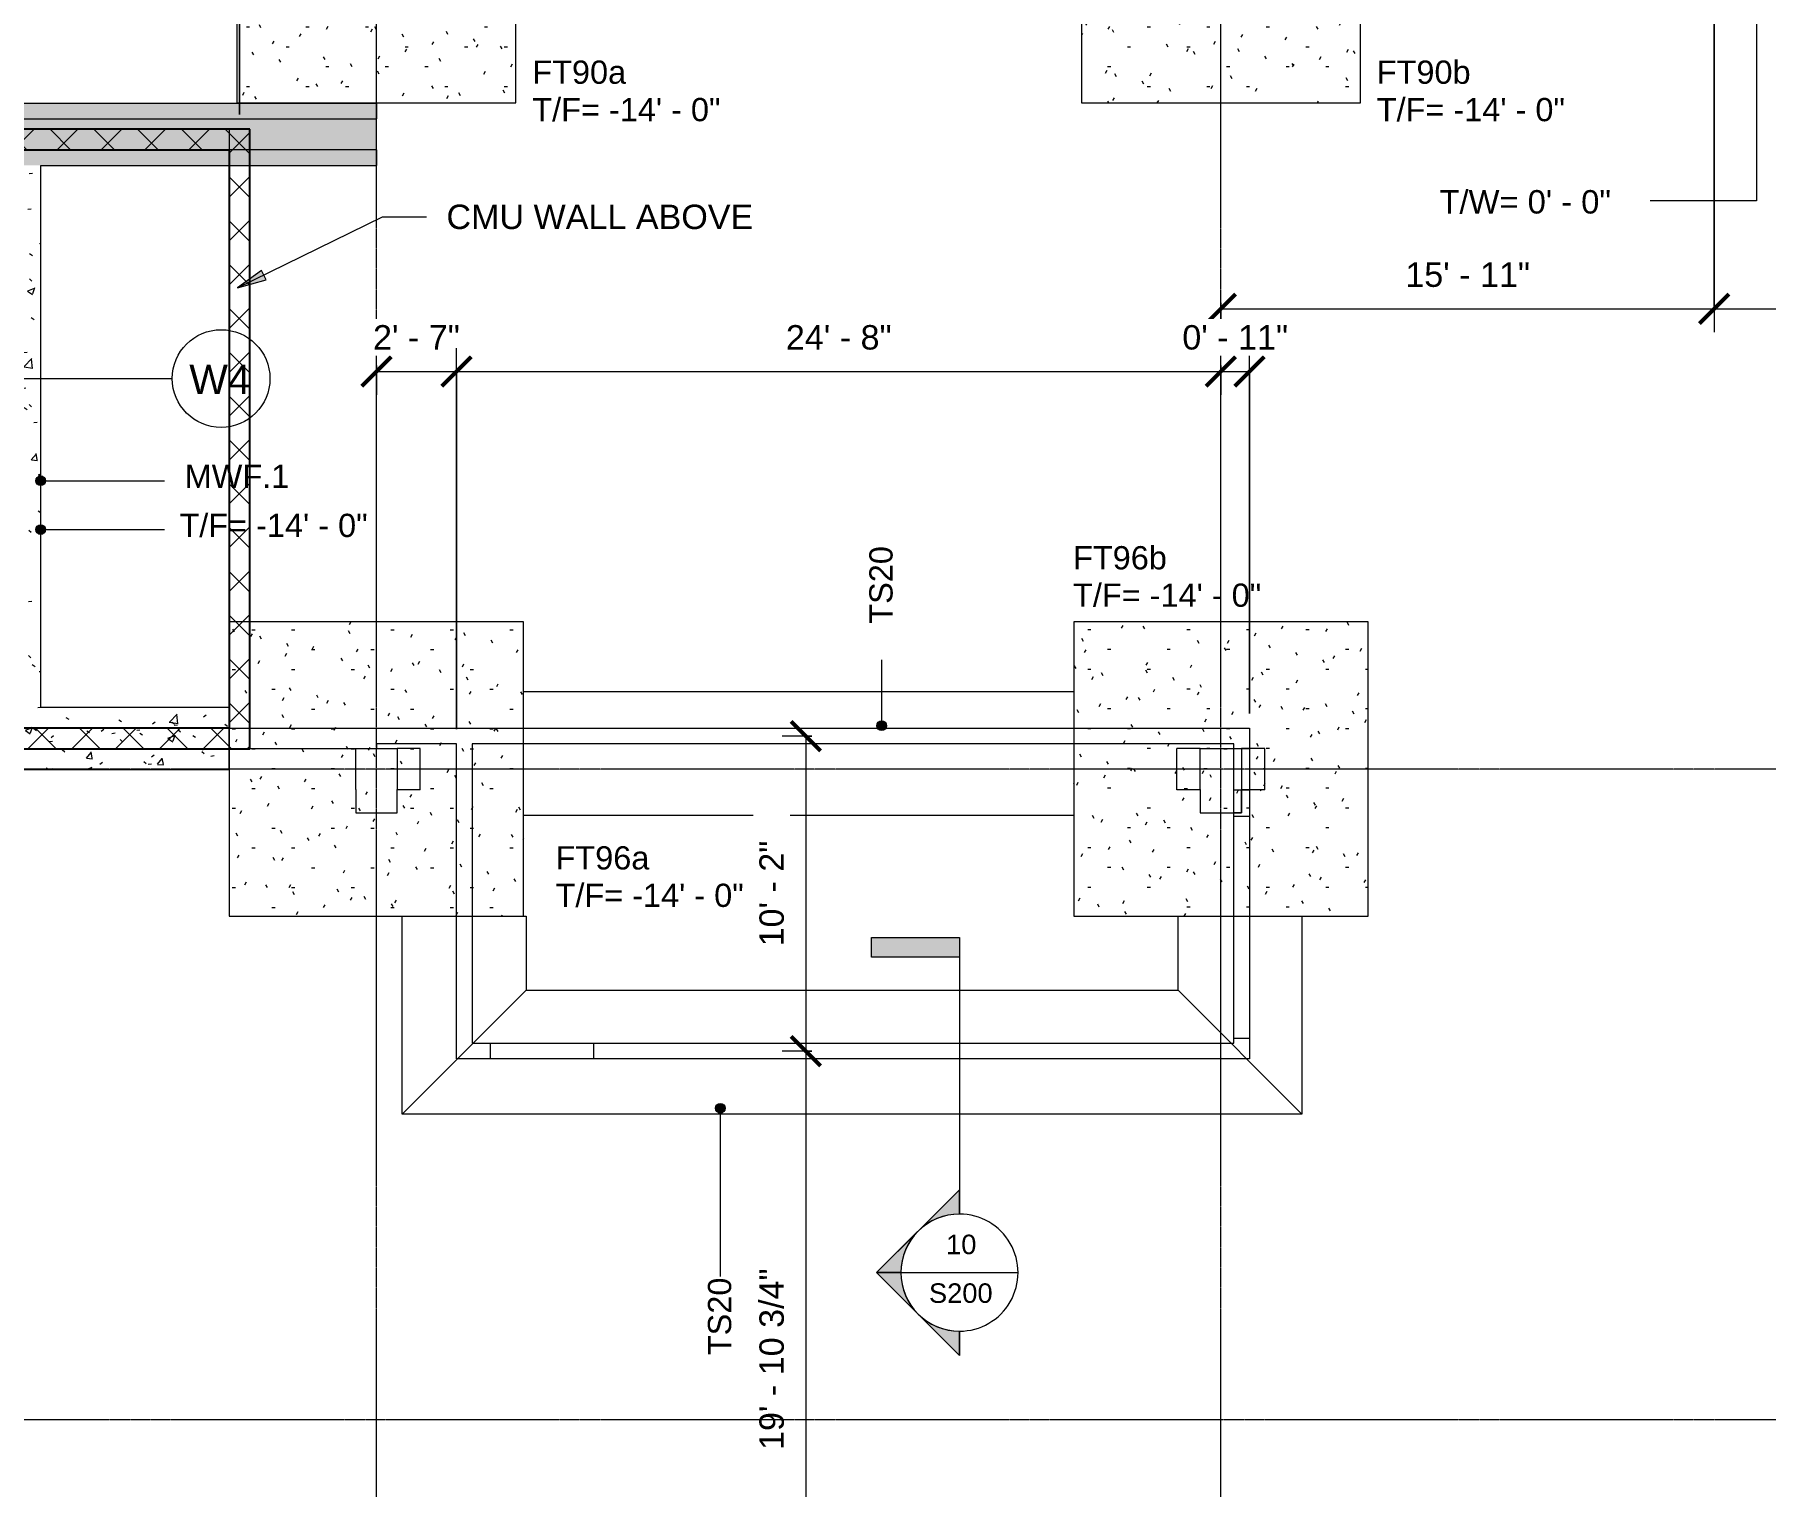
# Model space of a CAD drawing. Header units: inches. Extents: x -4143 to -1685, y 9660 to 12417.
# Drawn here: x -3287 to -2616, y 11257 to 11820 of the extents above; entities that cross this region are included whole.
import ezdxf

# ---------------------------------------------------------------- set-up
doc = ezdxf.new("R2010")
doc.units = ezdxf.units.IN
doc.header["$MEASUREMENT"] = 0
doc.linetypes.add('Línea de rejilla', pattern=[0.875, 0.5, -0.125, 0.125, -0.125])
doc.linetypes.add('Trazo', pattern=[0.25, 0.125, -0.125])
for name, color, linetype, lineweight in [('A-ANNO-DIMS', 211, 'Continuous', 9), ('A-ANNO-DIMS-96', 211, 'Continuous', 9), ('A-WALL', 113, 'Continuous', 9), ('A-WALL-HDLN', 110, 'Trazo', 18), ('A-WALL-IDEN', 211, 'Continuous', 9), ('A-WALL-PATT', 111, 'Continuous', 25), ('G-ANNO-DIMS', 111, 'Continuous', 9), ('G-ANNO-SYMB', 111, 'Continuous', 9), ('G-ANNO-TEXT', 231, 'Continuous', 9), ('S-BEAM', 12, 'Continuous', 9), ('S-BEAM-IDEN', 2, 'Continuous', 9), ('S-COLS', 52, 'Continuous', 9), ('S-FNDN', 32, 'Continuous', 9), ('S-FNDN-HDLN', 4, 'Trazo', 9), ('S-FNDN-IDEN', 2, 'Continuous', 9), ('S-GRID', 1, 'Continuous', 9)]:
    doc.layers.add(name, color=color, linetype=linetype, lineweight=lineweight)
doc.styles.add('Arial', font='arial.ttf', dxfattribs={"height": 9.448819})
doc.styles.add('Arial_2', font='arial.ttf', dxfattribs={"height": 9})
doc.styles.add('Arial_3', font='arial.ttf', dxfattribs={"height": 9.070866})
doc.styles.add('Arial_4', font='arial.ttf', dxfattribs={"height": 11.338583})
doc.styles.add('Arial_5', font='arial.ttf', dxfattribs={"height": 7.559055})
doc.dimstyles.new('Diagonal_-_Arial_2_5_mm', dxfattribs={"dimscale": 12, "dimtxt": 9.640246, "dimasz": 0.944882, "dimexe": 0.755906, "dimexo": 0.472441, "dimgap": 0.472441, "dimtad": 1, "dimdec": 4, "dimrnd": 0.0625, "dimzin": 1, "dimdsep": 46, "dimlunit": 4, "dimtxsty": 'Arial', "dimblk1": 'OBLIQUE', "dimblk2": 'OBLIQUE', "dimsah": 1, "dimcen": 0.09, "dimazin": 0, "dimtfac": 1, "dimtdec": 4, "dimtix": 1, "dimtmove": 0, "dimatfit": 3, "dimfxl": 1, "dimtvp": 1, "dimtfill": 1, "dimfrac": 2, "dimtolj": 1, "dimtzin": 0, "dimarcsym": 2})
doc.dimstyles.new('Diagonal_-_Arial_2_5_rounding', dxfattribs={"dimscale": 12, "dimtxt": 9.640246, "dimasz": 0.944882, "dimexe": 0.755906, "dimexo": 0.472441, "dimgap": 0.472441, "dimtad": 1, "dimrnd": 0.25, "dimzin": 1, "dimdsep": 46, "dimlunit": 4, "dimtxsty": 'Arial', "dimblk1": 'OBLIQUE', "dimblk2": 'OBLIQUE', "dimsah": 1, "dimcen": 0.09, "dimazin": 0, "dimtfac": 1, "dimtdec": 4, "dimtix": 1, "dimtmove": 0, "dimatfit": 3, "dimfxl": 1, "dimtvp": 1, "dimtfill": 1, "dimfrac": 2, "dimtolj": 1, "dimtzin": 0, "dimarcsym": 2})
pattern_1 = [(0, (0, 0), (30.72, 7.68), [1.267, -21.773, 1.267, -21.773, -122.88]), (0, (0, 0), (30.72, 7.68), [-46.08, 1.267, -44.813, 1.267, -21.773, -53.76]), (0, (0, 0), (30.72, 7.68), [-115.2, 1.267, -14.093, 1.267, -37.133]), (120, (11.52, 3.84), (-22.011075, 22.7643004), [1.267, -21.773, 1.267, -21.773, -122.88]), (120, (11.52, 3.84), (-22.011075, 22.7643004), [-46.08, 1.267, -44.813, 1.267, -21.773, -53.76]), (120, (11.52, 3.84), (-22.011075, 22.7643004), [-115.2, 1.267, -14.093, 1.267, -37.133]), (240, (15.36, 19.2), (-8.708925, -30.4443004), [1.267, -21.773, 1.267, -21.773, -122.88]), (240, (15.36, 19.2), (-8.708925, -30.4443004), [-46.08, 1.267, -44.813, 1.267, -21.773, -53.76]), (240, (15.36, 19.2), (-8.708925, -30.4443004), [-115.2, 1.267, -14.093, 1.267, -37.133])]
pattern_2 = [(45, (0, 0), (-8.485281, 8.485281), []), (135, (0, 0), (-8.485281, -8.485281), [])]
pattern_3 = [(50, (0, 0), (27.5427, -2.40992), [2.88, -31.68]), (355, (0, 0), (-5.327844, 28.884266), [2.304, -25.344]), (100.451, (2.295, -0.2), (22.215316, 26.47393), [2.448, -26.924]), (46.184, (0, 7.68), (40.981875, -6.35642), [4.32, -47.52]), (96.636, (3.415, 7.15), (35.89075, 37.40619), [3.671, -40.386]), (351.184, (0, 7.68), (35.89097, 37.40622), [3.456, -38.016]), (21, (3.84, 5.76), (22.921036, -15.46073), [2.88, -31.68]), (326, (3.84, 5.76), (9.34353, 27.84574), [2.304, -25.344]), (71.451, (5.75, 4.472), (32.26477, 12.38442), [2.448, -26.924]), (37.5, (0, 0), (0.466855, 12.782707), [1.267, -23.77, 1.267, -24.461, -25.44]), (37.5, (0, 0), (0.466855, 12.782707), [-50.765, 1.267, -24.173]), (7.5, (0, 0), (10.10159, 15.14509), [1.267, -13.402, 1.267, -23.194, -9.696]), (7.5, (0, 0), (10.10159, 15.14509), [-39.13, 1.267, -8.429]), (327.5, (-8.563, 0), (20.499161, -0.86578), [1.267, -8.333, 1.267, -28.685, -39.744]), (327.5, (-8.563, 0), (20.499161, -0.86578), [-39.552, 1.267, -38.477]), (317.5, (-12.403, 0), (22.39478, 3.844288), [1.267, -11.213, 1.267, -18.624, -28.224]), (317.5, (-12.403, 0), (22.39478, 3.844288), [-32.371, 1.267, -26.957])]

# ---------------------------------------------------------------- blocks, each defined once
blk = doc.blocks.new('Thickened Slab - TS-587011-FOUNDATION PLAN 01')
at = {"layer": 'S-BEAM', "color": 253}
for p, q in [((-123.5, -24), (-123.5, 24)), ((-123.5, 24), (89.5, 24)), ((89.5, 24), (89.5, -24)), ((89.5, -24), (-123.5, -24))]:
    blk.add_line(p, q, dxfattribs=at)
blk = doc.blocks.new('Zapata-Rectangular - 9_0x9_0x1_8-154492-FOUNDATION PLAN 01')
at = {"layer": 'S-FNDN-HDLN', "linetype": 'Continuous'}
h = blk.add_hatch(dxfattribs=at)
h.set_pattern_fill('FP_1', color=256, style=0, pattern_type=2)
h.set_pattern_definition([(0, (3154.324, -11847.189), (30.72, 7.68), [1.267, -21.773, 1.267, -21.773, -122.88]), (0, (3154.324, -11847.189), (30.72, 7.68), [-46.08, 1.267, -44.813, 1.267, -21.773, -53.76]), (0, (3154.324, -11847.189), (30.72, 7.68), [-115.2, 1.267, -14.093, 1.267, -37.133]), (120, (3165.844, -11843.349), (-22.011075, 22.7643004), [1.267, -21.773, 1.267, -21.773, -122.88]), (120, (3165.844, -11843.349), (-22.011075, 22.7643004), [-46.08, 1.267, -44.813, 1.267, -21.773, -53.76]), (120, (3165.844, -11843.349), (-22.011075, 22.7643004), [-115.2, 1.267, -14.093, 1.267, -37.133]), (240, (3169.684, -11827.989), (-8.708925, -30.4443004), [1.267, -21.773, 1.267, -21.773, -122.88]), (240, (3169.684, -11827.989), (-8.708925, -30.4443004), [-46.08, 1.267, -44.813, 1.267, -21.773, -53.76]), (240, (3169.684, -11827.989), (-8.708925, -30.4443004), [-115.2, 1.267, -14.093, 1.267, -37.133])])
h.paths.add_polyline_path([(8, -54), (54, -54), (54, 54), (-54, 54), (-54, -54), (-8, -54)], flags=0)
h.paths.add_polyline_path([(8, -8), (-8, -8), (-8, 8), (8, 8)], flags=0)
at = {"layer": 'S-FNDN', "color": 253}
for p, q in [((54, 54), (-54, 54)), ((-54, 54), (-54, -54)), ((54, -54), (54, 54)), ((-54, -54), (54, -54))]:
    blk.add_line(p, q, dxfattribs=at)
blk = doc.blocks.new('Zapata-Rectangular - 9_0x9_0x1_8-V3-FOUNDATION PLAN 01')
at = {"layer": 'S-FNDN-HDLN', "linetype": 'Continuous'}
h = blk.add_hatch(dxfattribs=at)
h.set_pattern_fill('FP_2', color=256, style=0, pattern_type=2)
h.set_pattern_definition([(0, (2827.324, -11847.189), (30.72, 7.68), [1.267, -21.773, 1.267, -21.773, -122.88]), (0, (2827.324, -11847.189), (30.72, 7.68), [-46.08, 1.267, -44.813, 1.267, -21.773, -53.76]), (0, (2827.324, -11847.189), (30.72, 7.68), [-115.2, 1.267, -14.093, 1.267, -37.133]), (120, (2838.844, -11843.349), (-22.011075, 22.7643004), [1.267, -21.773, 1.267, -21.773, -122.88]), (120, (2838.844, -11843.349), (-22.011075, 22.7643004), [-46.08, 1.267, -44.813, 1.267, -21.773, -53.76]), (120, (2838.844, -11843.349), (-22.011075, 22.7643004), [-115.2, 1.267, -14.093, 1.267, -37.133]), (240, (2842.684, -11827.989), (-8.708925, -30.4443004), [1.267, -21.773, 1.267, -21.773, -122.88]), (240, (2842.684, -11827.989), (-8.708925, -30.4443004), [-46.08, 1.267, -44.813, 1.267, -21.773, -53.76]), (240, (2842.684, -11827.989), (-8.708925, -30.4443004), [-115.2, 1.267, -14.093, 1.267, -37.133])])
h.paths.add_polyline_path([(-8, -54), (54, -54), (54, 54), (-54, 54), (-54, -54), (-44.12, -54)], flags=0)
h.paths.add_polyline_path([(8, -8), (-8, -8), (-8, 8), (8, 8)], flags=0)
at = {"layer": 'S-FNDN', "color": 253}
for p, q in [((54, 54), (-54, 54)), ((-54, 54), (-54, -54)), ((54, -54), (54, 54)), ((-54, -54), (54, -54))]:
    blk.add_line(p, q, dxfattribs=at)
blk = doc.blocks.new('Zapata-Rectangular - 9_6x9_6x1_8-V6-FOUNDATION PLAN 01')
at = {"layer": 'S-FNDN-HDLN', "linetype": 'Continuous'}
h = blk.add_hatch(dxfattribs=at)
h.set_pattern_fill('FP_12', color=256, style=0, pattern_type=2)
h.set_pattern_definition([(0, (2827.324, -11535.189), (30.72, 7.68), [1.267, -21.773, 1.267, -21.773, -122.88]), (0, (2827.324, -11535.189), (30.72, 7.68), [-46.08, 1.267, -44.813, 1.267, -21.773, -53.76]), (0, (2827.324, -11535.189), (30.72, 7.68), [-115.2, 1.267, -14.093, 1.267, -37.133]), (120, (2838.844, -11531.349), (-22.011075, 22.7643004), [1.267, -21.773, 1.267, -21.773, -122.88]), (120, (2838.844, -11531.349), (-22.011075, 22.7643004), [-46.08, 1.267, -44.813, 1.267, -21.773, -53.76]), (120, (2838.844, -11531.349), (-22.011075, 22.7643004), [-115.2, 1.267, -14.093, 1.267, -37.133]), (240, (2842.684, -11515.989), (-8.708925, -30.4443004), [1.267, -21.773, 1.267, -21.773, -122.88]), (240, (2842.684, -11515.989), (-8.708925, -30.4443004), [-46.08, 1.267, -44.813, 1.267, -21.773, -53.76]), (240, (2842.684, -11515.989), (-8.708925, -30.4443004), [-115.2, 1.267, -14.093, 1.267, -37.133])])
h.paths.add_polyline_path([(-57, -57), (57, -57), (57, 57), (-57, 57), (-57, -17.92)], flags=0)
h.paths.add_polyline_path([(5.06, -17), (-8, -17), (-8, -8), (-17, -8), (-17, 8), (17, 8), (17, -8), (8, -8), (8, -17)], flags=0)
at = {"layer": 'S-FNDN', "color": 253}
for p, q in [((57, 57), (-57, 57)), ((-57, 57), (-57, 30.08)), ((57, -57), (57, 57)), ((-57, -17.92), (-57, -57)), ((-57, -57), (-16.61, -57)), ((31.4, -57), (57, -57))]:
    blk.add_line(p, q, dxfattribs=at)
blk = doc.blocks.new('Wall Type - Familia4-287244-FOUNDATION PLAN 01')
at = {"layer": 'A-WALL-IDEN'}
blk.add_circle((0, 0), 0.1969, dxfattribs=at)
blk = doc.blocks.new('DIMBLOCK16-FOUNDATION PLAN 01')
at = {"layer": 'A-ANNO-DIMS-96'}
for p, q in [((-2636.32, 11835.52), (-2636.32, 11704.38)), ((-2636.32, 11713.45), (-2636.32, 11835.52)), ((-2827.32, 11715.8), (-2827.32, 11704.38)), ((-2827.32, 11713.45), (-2827.32, 11715.8)), ((-2827.32, 11713.45), (-2636.32, 11713.45))]:
    blk.add_line(p, q, dxfattribs=at)
at = {"layer": 'A-ANNO-DIMS-96', "lineweight": 50}
for p, q in [((-2827.32, 11713.45), (-2821.65, 11719.12)), ((-2636.32, 11713.45), (-2630.65, 11719.12)), ((-2827.32, 11713.45), (-2832.99, 11707.78)), ((-2636.32, 11713.45), (-2641.99, 11707.78))]:
    blk.add_line(p, q, dxfattribs=at)
at = {"layer": 'A-ANNO-DIMS-96', "color": 0, "insert": (-2755.92, 11731.39), "char_height": 9.449, "width": 57.8415, "attachment_point": 1, "line_spacing_factor": 0.941778, "style": 'Arial', "bg_fill": 3, "box_fill_scale": 1.25, "bg_fill_color": 256, "bg_fill_true_color": 13158600, "bg_fill_transparency": 0}
blk.add_mtext('15\' - 11"', dxfattribs=at)
blk = doc.blocks.new('_Oblique')
at = {"color": 0, "linetype": 'ByBlock', "lineweight": -2}
blk.add_line((-0.5, -0.5), (0.5, 0.5), dxfattribs=at)
blk = doc.blocks.new('DIMBLOCK17-FOUNDATION PLAN 01')
at = {"layer": 'A-ANNO-DIMS-96'}
for p, q in [((-2636.32, 11835.52), (-2636.32, 11704.38)), ((-2636.32, 11713.45), (-2636.32, 11835.52)), ((-2524.32, 11835.52), (-2524.32, 11704.38)), ((-2524.32, 11713.45), (-2524.32, 11835.52)), ((-2636.32, 11713.45), (-2524.32, 11713.45))]:
    blk.add_line(p, q, dxfattribs=at)
at = {"layer": 'A-ANNO-DIMS-96', "lineweight": 50}
for p, q in [((-2636.32, 11713.45), (-2630.65, 11719.12)), ((-2524.32, 11713.45), (-2518.65, 11719.12)), ((-2636.32, 11713.45), (-2641.99, 11707.78)), ((-2524.32, 11713.45), (-2529.99, 11707.78))]:
    blk.add_line(p, q, dxfattribs=at)
at = {"layer": 'A-ANNO-DIMS-96', "color": 0, "insert": (-2597.16, 11731.39), "char_height": 9.449, "width": 40.4, "attachment_point": 1, "line_spacing_factor": 0.941778, "style": 'Arial', "bg_fill": 3, "box_fill_scale": 1.25, "bg_fill_color": 256, "bg_fill_true_color": 13158600, "bg_fill_transparency": 0}
blk.add_mtext('9\' - 4"', dxfattribs=at)
blk = doc.blocks.new('DIMBLOCK34-FOUNDATION PLAN 01')
at = {"layer": 'A-ANNO-DIMS-96'}
for p, q in [((-3123.27, 11550.66), (-3123.27, 11698.25)), ((-3154.32, 11691.53), (-3154.32, 11680.11)), ((-3154.32, 11689.18), (-3154.32, 11691.53)), ((-3154.32, 11689.18), (-3123.27, 11689.18)), ((-3123.27, 11689.18), (-3123.27, 11550.66))]:
    blk.add_line(p, q, dxfattribs=at)
at = {"layer": 'A-ANNO-DIMS-96', "lineweight": 50}
for p, q in [((-3154.32, 11689.18), (-3159.99, 11683.51)), ((-3154.32, 11689.18), (-3148.65, 11694.85)), ((-3123.27, 11689.18), (-3128.94, 11683.51)), ((-3123.27, 11689.18), (-3117.6, 11694.85))]:
    blk.add_line(p, q, dxfattribs=at)
at = {"layer": 'A-ANNO-DIMS-96', "color": 0, "insert": (-3155.63, 11707.12), "char_height": 9.449, "width": 40.4, "attachment_point": 1, "line_spacing_factor": 0.941778, "style": 'Arial', "bg_fill": 3, "box_fill_scale": 1.25, "bg_fill_color": 256, "bg_fill_true_color": 13158600, "bg_fill_transparency": 0}
blk.add_mtext('2\' - 7"', dxfattribs=at)
blk = doc.blocks.new('DIMBLOCK35-FOUNDATION PLAN 01')
at = {"layer": 'A-ANNO-DIMS-96'}
for p, q in [((-3123.27, 11550.66), (-3123.27, 11698.25)), ((-3123.27, 11689.18), (-2827.32, 11689.18)), ((-3123.27, 11689.18), (-3123.27, 11550.66)), ((-2827.32, 11691.53), (-2827.32, 11680.11)), ((-2827.32, 11689.18), (-2827.32, 11691.53))]:
    blk.add_line(p, q, dxfattribs=at)
at = {"layer": 'A-ANNO-DIMS-96', "lineweight": 50}
for p, q in [((-3123.27, 11689.18), (-3128.94, 11683.51)), ((-3123.27, 11689.18), (-3117.6, 11694.85)), ((-2827.32, 11689.18), (-2832.99, 11683.51)), ((-2827.32, 11689.18), (-2821.65, 11694.85))]:
    blk.add_line(p, q, dxfattribs=at)
at = {"layer": 'A-ANNO-DIMS-96', "color": 0, "insert": (-2995.77, 11707.12), "char_height": 9.449, "width": 49.1208, "attachment_point": 1, "line_spacing_factor": 0.941778, "style": 'Arial', "bg_fill": 3, "box_fill_scale": 1.25, "bg_fill_color": 256, "bg_fill_true_color": 13158600, "bg_fill_transparency": 0}
blk.add_mtext('24\' - 8"', dxfattribs=at)
blk = doc.blocks.new('DIMBLOCK36-FOUNDATION PLAN 01')
at = {"layer": 'A-ANNO-DIMS-96'}
for p, q in [((-2816.26, 11556.66), (-2816.26, 11698.25)), ((-2827.32, 11691.53), (-2827.32, 11680.11)), ((-2827.32, 11689.18), (-2827.32, 11691.53)), ((-2827.32, 11689.18), (-2816.26, 11689.18)), ((-2816.26, 11689.18), (-2816.26, 11556.66))]:
    blk.add_line(p, q, dxfattribs=at)
at = {"layer": 'A-ANNO-DIMS-96', "lineweight": 50}
for p, q in [((-2827.32, 11689.18), (-2832.99, 11683.51)), ((-2827.32, 11689.18), (-2821.65, 11694.85)), ((-2816.26, 11689.18), (-2821.93, 11683.51)), ((-2816.26, 11689.18), (-2810.59, 11694.85))]:
    blk.add_line(p, q, dxfattribs=at)
at = {"layer": 'A-ANNO-DIMS-96', "color": 0, "insert": (-2842.26, 11707.12), "char_height": 9.449, "width": 49.1208, "attachment_point": 1, "line_spacing_factor": 0.941778, "style": 'Arial', "bg_fill": 3, "box_fill_scale": 1.25, "bg_fill_color": 256, "bg_fill_true_color": 13158600, "bg_fill_transparency": 0}
blk.add_mtext('0\' - 11"', dxfattribs=at)
blk = doc.blocks.new('Drafting View - Extremo final de sección - Rellenado-14997-FOUNDATION PLAN 01')
at = {"layer": 'G-ANNO-SYMB'}
blk.add_hatch(color=256, dxfattribs=at).paths.add_polyline_path([(0, 0.3543), (0, 0), (-0.0787, 0), (-0.0787, 0.3543)], flags=0)
for p, q in [((0, 0.3543), (-0.0787, 0.3543)), ((-0.0787, 0.3543), (-0.0787, 0)), ((0, 0), (0, 0.3543)), ((-0.0787, 0), (0, 0))]:
    blk.add_line(p, q, dxfattribs=at)
blk = doc.blocks.new('Drafting View - Extremo inicial de sección - Rellenado-1561-FOUNDATION PLAN 01')
at = {"layer": 'G-ANNO-SYMB'}
h = blk.add_hatch(color=256, dxfattribs=at)
edge = h.paths.add_edge_path(flags=0)
edge.add_line((-0.2362, 0.3341), (-0.2362, 0.2362))
edge.add_arc((-0.2362, 0), 0.2362, 90, 135)
edge.add_line((-0.4033, 0.167), (-0.2362, 0.3341))
h = blk.add_hatch(color=256, dxfattribs=at)
edge = h.paths.add_edge_path(flags=0)
edge.add_line((-0.2362, 0.3341), (-0.0692, 0.167))
edge.add_arc((-0.2362, 0), 0.2362, 45, 90)
edge.add_line((-0.2362, 0.2362), (-0.2362, 0.3341))
h = blk.add_hatch(color=256, dxfattribs=at)
edge = h.paths.add_edge_path(flags=0)
edge.add_line((-0.5703, 0), (-0.4033, 0.167))
edge.add_arc((-0.2362, 0), 0.2362, 135, 180)
edge.add_line((-0.4724, 0), (-0.5703, 0))
h = blk.add_hatch(color=256, dxfattribs=at)
edge = h.paths.add_edge_path(flags=0)
edge.add_line((0.0978, 0), (0, 0))
edge.add_arc((-0.2362, 0), 0.2362, 360, 405)
edge.add_line((-0.0692, 0.167), (0.0978, 0))
for p, q in [((-0.2362, 0.3341), (-0.5703, 0)), ((-0.2362, 0.3341), (-0.4033, 0.167)), ((-0.2362, 0.3341), (0.0978, 0)), ((-0.2362, 0.2362), (-0.2362, 0.3341)), ((-0.2362, 0.3341), (-0.2362, 0.2362)), ((-0.0692, 0.167), (-0.2362, 0.3341)), ((-0.4033, 0.167), (-0.5703, 0)), ((0.0978, 0), (-0.0692, 0.167)), ((-0.5703, 0), (-0.4724, 0)), ((0, 0), (0.0978, 0)), ((-0.4724, 0), (-0.5703, 0)), ((0, 0), (0.0978, 0))]:
    blk.add_line(p, q, dxfattribs=at)
for start, end in [(360, 180), (90, 135), (45, 90), (135, 180), (360, 45), (180, 360)]:
    blk.add_arc((-0.2362, 0), 0.2362, start, end, dxfattribs=at)
blk = doc.blocks.new('DIMBLOCK47-FOUNDATION PLAN 01')
at = {"layer": 'A-ANNO-DIMS-96'}
for p, q in [((-3296.32, 11786.66), (-3296.32, 12016.71)), ((-3207.32, 11788.66), (-3207.32, 12016.71)), ((-3296.32, 12007.64), (-3207.32, 12007.64)), ((-3296.32, 12007.64), (-3296.32, 11786.66)), ((-3207.32, 12007.64), (-3207.32, 11788.66))]:
    blk.add_line(p, q, dxfattribs=at)
at = {"layer": 'A-ANNO-DIMS-96', "lineweight": 50}
for p, q in [((-3296.32, 12007.64), (-3290.65, 12013.31)), ((-3207.32, 12007.64), (-3201.65, 12013.31)), ((-3296.32, 12007.64), (-3301.99, 12001.97)), ((-3207.32, 12007.64), (-3212.99, 12001.97))]:
    blk.add_line(p, q, dxfattribs=at)
at = {"layer": 'A-ANNO-DIMS-96', "color": 0, "insert": (-3268.66, 12025.57), "char_height": 9.449, "width": 40.4, "attachment_point": 1, "line_spacing_factor": 0.941778, "style": 'Arial', "bg_fill": 3, "box_fill_scale": 1.25, "bg_fill_color": 256, "bg_fill_true_color": 13158600, "bg_fill_transparency": 0}
blk.add_mtext('7\' - 5"', dxfattribs=at)
blk = doc.blocks.new('DIMBLOCK48-FOUNDATION PLAN 01')
at = {"layer": 'A-ANNO-DIMS-96'}
for p, q in [((-2985.74, 11547.99), (-2997.16, 11547.99)), ((-2988.09, 11547.99), (-2988.09, 11425.99)), ((-2988.09, 11547.99), (-2985.74, 11547.99)), ((-2985.74, 11425.99), (-2997.16, 11425.99)), ((-2988.09, 11425.99), (-2985.74, 11425.99))]:
    blk.add_line(p, q, dxfattribs=at)
at = {"layer": 'A-ANNO-DIMS-96', "lineweight": 50}
for p, q in [((-2988.09, 11547.99), (-2993.75, 11553.66)), ((-2988.09, 11547.99), (-2982.42, 11542.32)), ((-2988.09, 11425.99), (-2993.75, 11431.66)), ((-2988.09, 11425.99), (-2982.42, 11420.32))]:
    blk.add_line(p, q, dxfattribs=at)
at = {"layer": 'A-ANNO-DIMS-96', "color": 0, "insert": (-3006.02, 11466.52), "char_height": 9.449, "width": 49.1208, "attachment_point": 1, "rotation": 90, "line_spacing_factor": 0.941778, "style": 'Arial', "bg_fill": 3, "box_fill_scale": 1.25, "bg_fill_color": 256, "bg_fill_true_color": 13158600, "bg_fill_transparency": 0}
blk.add_mtext('10\' - 2"', dxfattribs=at)
blk = doc.blocks.new('DIMBLOCK49-FOUNDATION PLAN 01')
at = {"layer": 'A-ANNO-DIMS-96', "lineweight": 50}
for p, q in [((-2988.09, 11425.99), (-2993.75, 11431.66)), ((-2988.09, 11425.99), (-2982.42, 11420.32)), ((-2988.09, 11187.19), (-2993.75, 11192.86)), ((-2988.09, 11187.19), (-2982.42, 11181.52))]:
    blk.add_line(p, q, dxfattribs=at)
at = {"layer": 'A-ANNO-DIMS-96'}
for p, q in [((-2985.74, 11425.99), (-2997.16, 11425.99)), ((-2988.09, 11425.99), (-2988.09, 11187.19)), ((-2988.09, 11425.99), (-2985.74, 11425.99)), ((-2985.74, 11187.19), (-2997.16, 11187.19)), ((-2988.09, 11187.19), (-2985.74, 11187.19))]:
    blk.add_line(p, q, dxfattribs=at)
at = {"layer": 'A-ANNO-DIMS-96', "color": 0, "insert": (-3006.02, 11271.51), "char_height": 9.4488, "width": 84.1816, "attachment_point": 1, "rotation": 90, "line_spacing_factor": 0.941778, "style": 'Arial', "bg_fill": 3, "box_fill_scale": 1.25, "bg_fill_color": 256, "bg_fill_true_color": 13158600, "bg_fill_transparency": 0}
blk.add_mtext('19\' - 10 3/4"', dxfattribs=at)

msp = doc.modelspace()

# ---------------------------------------------------------------- hatches: boundary and pattern name
at = {"layer": 'A-WALL-PATT', "lineweight": 9}
h = msp.add_hatch(dxfattribs=at)
h.set_pattern_fill('FP_53', color=256, style=0, pattern_type=2)
h.set_pattern_definition(pattern_2)
h.paths.add_polyline_path([(-3211.32374, 11774.9894), (-3211.32374, 11782.9894), (-3755.32374, 11782.9894), (-3755.32374, 11774.9894), (-3464.78811, 11774.9894)], flags=0)
h = msp.add_hatch(dxfattribs=at)
h.set_pattern_fill('FP_53', color=256, style=0, pattern_type=2)
h.set_pattern_definition(pattern_2)
h.paths.add_polyline_path([(-3211.32374, 11550.9894), (-3203.32374, 11550.9894), (-3203.32374, 11782.9894), (-3211.32374, 11782.9894), (-3211.32374, 11650.9422)], flags=0)
h = msp.add_hatch(dxfattribs=at)
h.set_pattern_fill('FP_53', color=256, style=0, pattern_type=2)
h.set_pattern_definition(pattern_2)
h.paths.add_polyline_path([(-3488.32374, 11542.9894), (-3203.32374, 11542.9894), (-3203.32374, 11550.9894), (-3488.32374, 11550.9894)], flags=0)
at = {"layer": 'G-ANNO-TEXT'}
msp.add_hatch(color=7, dxfattribs=at).paths.add_polyline_path([(-3208.11788, 11721.50309), (-3197.05746, 11724.70116), (-3198.81829, 11728.29118)], flags=0)
at = {"layer": 'S-BEAM-IDEN'}
h = msp.add_hatch(color=256, dxfattribs=at)
edge = h.paths.add_edge_path(flags=0)
edge.add_arc((-2958.67656, 11552.00359), 1.875, 0, 360)
h = msp.add_hatch(color=256, dxfattribs=at)
edge = h.paths.add_edge_path(flags=0)
edge.add_arc((-3021.17635, 11403.85796), 1.875, 0, 360)
at = {"layer": 'S-COLS'}
h = msp.add_hatch(dxfattribs=at)
h.set_pattern_fill('FP_4', color=256, style=0, pattern_type=2)
h.set_pattern_definition(pattern_1)
h.paths.add_polyline_path([(-3146.32374, 11518.1894), (-3146.32374, 11543.1894), (-3162.32374, 11543.1894), (-3162.32374, 11518.1894)], flags=0)
h = msp.add_hatch(dxfattribs=at)
h.set_pattern_fill('FP_4', color=256, style=0, pattern_type=2)
h.set_pattern_definition(pattern_1)
h.paths.add_polyline_path([(-3137.32374, 11527.1894), (-3137.32374, 11543.1894), (-3146.32374, 11543.1894), (-3146.32374, 11527.1894)], flags=0)
h = msp.add_hatch(dxfattribs=at)
h.set_pattern_fill('FP_4', color=256, style=0, pattern_type=2)
h.set_pattern_definition(pattern_1)
h.paths.add_polyline_path([(-2835.32374, 11527.1894), (-2835.32374, 11543.1894), (-2844.32374, 11543.1894), (-2844.32374, 11527.1894)], flags=0)
h = msp.add_hatch(dxfattribs=at)
h.set_pattern_fill('FP_4', color=256, style=0, pattern_type=2)
h.set_pattern_definition(pattern_1)
h.paths.add_polyline_path([(-2819.32374, 11518.1894), (-2819.32374, 11543.1894), (-2835.32374, 11543.1894), (-2835.32374, 11518.1894), (-2822.26124, 11518.1894)], flags=0)
h = msp.add_hatch(dxfattribs=at)
h.set_pattern_fill('FP_4', color=256, style=0, pattern_type=2)
h.set_pattern_definition(pattern_1)
h.paths.add_polyline_path([(-2819.32374, 11527.1894), (-2810.32374, 11527.1894), (-2810.32374, 11543.1894), (-2819.32374, 11543.1894)], flags=0)
at = {"layer": 'S-FNDN'}
h = msp.add_hatch(dxfattribs=at)
h.set_pattern_fill('FP_7', color=256, style=0, pattern_type=2)
h.set_pattern_definition(pattern_3)
h.paths.add_polyline_path([(-3154.32374, 11768.9894), (-3154.32374, 11792.9894), (-3765.32374, 11792.9894), (-3765.32374, 11768.9894), (-3203.32374, 11768.9894)], flags=0)
h = msp.add_hatch(dxfattribs=at)
h.set_pattern_fill('FP_7', color=256, style=0, pattern_type=2)
h.set_pattern_definition(pattern_3)
h.paths.add_polyline_path([(-3308.32374, 11558.9894), (-3284.32374, 11558.9894), (-3284.32374, 11768.9894), (-3308.32374, 11768.9894), (-3308.32374, 11650.9422)], flags=0)
h = msp.add_hatch(dxfattribs=at)
h.set_pattern_fill('FP_4', color=256, style=0, pattern_type=2)
h.set_pattern_definition(pattern_1)
h.paths.add_polyline_path([(-3097.32374, 11478.1894), (-3097.32374, 11592.1894), (-3211.32374, 11592.1894), (-3211.32374, 11478.1894), (-3144.32374, 11478.1894)], flags=0)
h.paths.add_polyline_path([(-3162.32374, 11518.1894), (-3162.32374, 11543.1894), (-3137.32374, 11543.1894), (-3137.32374, 11527.1894), (-3146.32374, 11527.1894), (-3146.32374, 11518.1894)], flags=0)
h = msp.add_hatch(dxfattribs=at)
h.set_pattern_fill('FP_55', color=256, style=0, pattern_type=2)
h.set_pattern_definition(pattern_3)
h.paths.add_polyline_path([(-3488.32374, 11534.9894), (-3211.32374, 11534.9894), (-3211.32374, 11558.9894), (-3488.32374, 11558.9894), (-3488.32374, 11542.9894)], flags=0)
at = {"layer": 'S-FNDN-IDEN'}
h = msp.add_hatch(color=256, dxfattribs=at)
edge = h.paths.add_edge_path(flags=0)
edge.add_arc((-3284.32374, 11646.84986), 1.875, 0, 360)
h = msp.add_hatch(color=256, dxfattribs=at)
edge = h.paths.add_edge_path(flags=0)
edge.add_arc((-3284.32374, 11627.94942), 1.875, 0, 360)

# ---------------------------------------------------------------- linework, layer by layer
at = {"layer": 'A-WALL'}
for p, q in [((-3747.32374, 11786.9894), (-3154.32374, 11786.9894)), ((-3211.32374, 11782.9894), (-3211.32374, 11774.9894)), ((-3154.32374, 11774.9894), (-3154.32374, 11786.9894)), ((-3154.32374, 11774.9894), (-3211.32374, 11774.9894)), ((-3211.32374, 11550.9894), (-3154.32374, 11550.9894)), ((-3154.32374, 11542.9894), (-3203.32374, 11542.9894)), ((-3154.32374, 11544.98744), (-3154.32374, 11542.9894))]:
    msp.add_line(p, q, dxfattribs=at)
at = {"layer": 'A-WALL', "lineweight": 25}
for p, q in [((-3203.32374, 11782.9894), (-3747.32374, 11782.9894)), ((-3203.32374, 11542.9894), (-3203.32374, 11782.9894)), ((-3755.32374, 11774.9894), (-3211.32374, 11774.9894)), ((-3211.32374, 11774.9894), (-3211.32374, 11550.9894)), ((-3211.32374, 11550.9894), (-3819.32374, 11550.9894)), ((-3488.32374, 11542.9894), (-3203.32374, 11542.9894))]:
    msp.add_line(p, q, dxfattribs=at)
at = {"layer": 'A-WALL-HDLN'}
msp.add_line((-2822.26124, 11527.1894), (-2819.32374, 11527.1894), dxfattribs=at)
at = {"layer": 'A-WALL-IDEN'}
msp.add_line((-3296.32374, 11686.43304), (-3233.36011, 11686.43304), dxfattribs=at)
at = {"layer": 'G-ANNO-SYMB'}
for p, q in [((-2928.54453, 11462.36695), (-2928.54453, 11362.86891)), ((-2951.22169, 11340.19175), (-2905.86736, 11340.19175))]:
    msp.add_line(p, q, dxfattribs=at)
at = {"layer": 'G-ANNO-TEXT', "color": 7}
for p, q in [((-3208.11788, 11721.50309), (-3151.93007, 11749.06206)), ((-3151.93007, 11749.06206), (-3134.88398, 11749.06206)), ((-3198.81829, 11728.29118), (-3208.11788, 11721.50309)), ((-3208.11788, 11721.50309), (-3197.05746, 11724.70116)), ((-3197.05746, 11724.70116), (-3198.81829, 11728.29118))]:
    msp.add_line(p, q, dxfattribs=at)
at = {"layer": 'S-BEAM', "color": 253}
for p, q in [((-3144.32374, 11478.1894), (-3096.32374, 11478.1894)), ((-3144.32374, 11401.6144), (-3144.32374, 11478.1894)), ((-3096.32374, 11478.1894), (-3096.32374, 11449.6144)), ((-2843.92856, 11478.1894), (-2795.92856, 11478.1894)), ((-2843.92856, 11449.6144), (-2843.92856, 11478.1894)), ((-2795.92856, 11478.1894), (-2795.92856, 11401.6144)), ((-3096.32374, 11449.6144), (-3144.32374, 11401.6144)), ((-3144.32374, 11401.6144), (-3096.32374, 11449.6144)), ((-3096.32374, 11449.6144), (-2843.92856, 11449.6144)), ((-2843.92856, 11449.6144), (-2795.92856, 11401.6144)), ((-2795.92856, 11401.6144), (-2843.92856, 11449.6144)), ((-2795.92856, 11401.6144), (-3144.32374, 11401.6144))]:
    msp.add_line(p, q, dxfattribs=at)
at = {"layer": 'S-BEAM-IDEN'}
for p, q in [((-2958.67656, 11552.00359), (-2958.67656, 11577.46381)), ((-3021.17635, 11403.85796), (-3021.17635, 11338.71308))]:
    msp.add_line(p, q, dxfattribs=at)
for centre in [(-2958.67656, 11552.00359), (-3021.17635, 11403.85796)]:
    msp.add_circle(centre, 1.875, dxfattribs=at)
at = {"layer": 'S-COLS'}
for p, q in [((-3162.32374, 11543.1894), (-3146.32374, 11543.1894)), ((-3162.32374, 11543.11066), (-3162.32374, 11543.1894)), ((-3162.32374, 11527.26814), (-3162.32374, 11543.11066)), ((-3146.32374, 11543.1894), (-3146.32374, 11543.11066)), ((-3137.32374, 11543.1894), (-3146.32374, 11543.1894)), ((-3146.32374, 11543.1894), (-3146.32374, 11527.1894)), ((-3146.32374, 11543.11066), (-3146.32374, 11527.26814)), ((-3137.32374, 11527.1894), (-3137.32374, 11543.1894)), ((-2844.32374, 11527.1894), (-2844.32374, 11543.1894)), ((-2835.32374, 11543.1894), (-2844.32374, 11543.1894)), ((-2835.32374, 11543.1894), (-2822.26124, 11543.1894)), ((-2835.32374, 11543.11066), (-2835.32374, 11543.1894)), ((-2835.32374, 11527.1894), (-2835.32374, 11543.1894)), ((-2835.32374, 11527.26814), (-2835.32374, 11543.11066)), ((-2822.26124, 11543.1894), (-2819.32374, 11543.1894)), ((-2819.32374, 11543.1894), (-2819.32374, 11543.11066)), ((-2816.26124, 11543.1894), (-2819.32374, 11543.1894)), ((-2819.32374, 11543.1894), (-2819.32374, 11527.1894)), ((-2819.32374, 11543.11066), (-2819.32374, 11527.26814)), ((-2810.32374, 11543.1894), (-2816.26124, 11543.1894)), ((-2810.32374, 11527.1894), (-2810.32374, 11543.1894)), ((-3162.32374, 11527.26814), (-3162.32374, 11518.1894)), ((-3146.32374, 11518.1894), (-3146.32374, 11527.26814)), ((-3137.32374, 11527.1894), (-3146.32374, 11527.1894)), ((-2835.32374, 11527.1894), (-2844.32374, 11527.1894)), ((-2835.32374, 11527.26814), (-2835.32374, 11518.1894)), ((-2819.32374, 11527.1894), (-2819.32374, 11527.26814)), ((-2819.32374, 11518.1894), (-2819.32374, 11527.1894)), ((-2816.26124, 11527.1894), (-2819.32374, 11527.1894)), ((-2810.32374, 11527.1894), (-2816.26124, 11527.1894)), ((-3162.32374, 11518.1894), (-3146.32374, 11518.1894)), ((-2835.32374, 11518.1894), (-2822.26124, 11518.1894)), ((-2822.26124, 11518.1894), (-2819.32374, 11518.1894))]:
    msp.add_line(p, q, dxfattribs=at)
at = {"layer": 'S-FNDN', "color": 253}
for p, q in [((-3154.32374, 11792.9894), (-3741.32374, 11792.9894)), ((-3154.32374, 11792.9894), (-3154.32374, 11786.99135)), ((-3284.32374, 11768.9894), (-3154.32374, 11768.9894)), ((-3284.32374, 11558.9894), (-3284.32374, 11768.9894)), ((-3154.32374, 11774.98744), (-3154.32374, 11768.9894)), ((-3097.32374, 11592.1894), (-3203.32374, 11592.1894)), ((-3097.32374, 11565.2684), (-3097.32374, 11592.1894)), ((-3211.32374, 11558.9894), (-3284.32374, 11558.9894)), ((-3211.32374, 11534.9894), (-3211.32374, 11550.98744)), ((-3211.32374, 11542.9894), (-3211.32374, 11534.9894)), ((-3488.32374, 11534.9894), (-3211.32374, 11534.9894)), ((-3211.32374, 11534.9894), (-3211.32374, 11478.1894)), ((-3097.32374, 11478.1894), (-3097.32374, 11517.2684)), ((-3211.32374, 11478.1894), (-3144.32374, 11478.1894))]:
    msp.add_line(p, q, dxfattribs=at)
at = {"layer": 'S-FNDN', "color": 10}
for p, q in [((-3203.32374, 11592.1894), (-3211.32374, 11592.1894)), ((-3211.32374, 11550.98744), (-3211.32374, 11542.9894))]:
    msp.add_line(p, q, dxfattribs=at)
at = {"layer": 'S-FNDN'}
for p, q in [((-3154.32374, 11550.9894), (-2816.26124, 11550.9894)), ((-3154.32374, 11544.9894), (-3154.32374, 11550.9894)), ((-2816.26124, 11550.9894), (-2816.26124, 11422.9894)), ((-3123.27414, 11544.9894), (-3154.32374, 11544.9894)), ((-3123.27414, 11422.9894), (-3123.27414, 11544.9894)), ((-2822.26124, 11544.9894), (-3117.27414, 11544.9894)), ((-3117.27414, 11544.9894), (-3117.27414, 11428.9894)), ((-2822.26124, 11428.9894), (-2822.26124, 11544.9894)), ((-2822.26124, 11543.1894), (-2816.26124, 11543.1894)), ((-2819.32374, 11527.1894), (-2816.26124, 11527.1894)), ((-2819.32374, 11527.1894), (-2819.32374, 11518.1894)), ((-2819.32374, 11518.1894), (-2822.26124, 11518.1894)), ((-2822.26124, 11516.9894), (-2816.26124, 11516.9894)), ((-3117.27414, 11428.9894), (-2822.26124, 11428.9894)), ((-3110.27414, 11428.9894), (-3110.27414, 11422.9894)), ((-3070.27414, 11428.9894), (-3070.27414, 11422.9894)), ((-2822.26124, 11430.9894), (-2816.26124, 11430.9894)), ((-2816.26124, 11422.9894), (-3123.27414, 11422.9894))]:
    msp.add_line(p, q, dxfattribs=at)
at = {"layer": 'S-FNDN-IDEN'}
for p, q in [((-3284.32374, 11646.84986), (-3236.32374, 11646.84986)), ((-3284.32374, 11627.94942), (-3236.32374, 11627.94942))]:
    msp.add_line(p, q, dxfattribs=at)
for centre in [(-3284.32374, 11646.84986), (-3284.32374, 11627.94942)]:
    msp.add_circle(centre, 1.875, dxfattribs=at)
at = {"layer": 'S-GRID', "linetype": 'Línea de rejilla'}
for p, q in [((-3154.32374, 9772.6103), (-3154.32374, 12312.41399)), ((-2827.32374, 9772.6103), (-2827.32374, 12312.41399)), ((-1777.2452, 11535.1894), (-4076.95, 11535.1894))]:
    msp.add_line(p, q, dxfattribs=at)

# ---------------------------------------------------------------- block references
at = {"layer": 'A-WALL-IDEN', "xscale": 95.99999999999994, "yscale": 95.99999999999994, "zscale": 95.99999999999994}
msp.add_blockref('Wall Type - Familia4-287244-FOUNDATION PLAN 01', (-3214.46247, 11686.43304), dxfattribs=at)
at = {"layer": 'G-ANNO-SYMB', "extrusion": (0, 0, -1), "xscale": 95.99999999999994, "yscale": 95.99999999999994, "zscale": 95.99999999999994, "rotation": 270.0000000000003}
msp.add_blockref('Drafting View - Extremo final de sección - Rellenado-14997-FOUNDATION PLAN 01', (2928.54453, 11462.36695), dxfattribs=at)
at = {"layer": 'G-ANNO-SYMB', "xscale": 95.99999999999994, "yscale": 95.99999999999994, "zscale": 95.99999999999994, "rotation": 89.99999999999947}
msp.add_blockref('Drafting View - Extremo inicial de sección - Rellenado-1561-FOUNDATION PLAN 01', (-2928.54453, 11362.86891), dxfattribs=at)
at = {"layer": 'S-BEAM', "color": 253}
msp.add_blockref('Thickened Slab - TS-587011-FOUNDATION PLAN 01', (-2973.82374, 11541.2684), dxfattribs=at)
at = {"layer": 'S-FNDN', "linetype": 'Trazo'}
for name, p in [('Zapata-Rectangular - 9_0x9_0x1_8-154492-FOUNDATION PLAN 01', (-3154.32374, 11847.1894)), ('Zapata-Rectangular - 9_0x9_0x1_8-V3-FOUNDATION PLAN 01', (-2827.32374, 11847.1894)), ('Zapata-Rectangular - 9_6x9_6x1_8-V6-FOUNDATION PLAN 01', (-2827.32374, 11535.1894))]:
    msp.add_blockref(name, p, dxfattribs=at)

# ---------------------------------------------------------------- texts
at = {"layer": 'A-WALL-IDEN', "insert": (-3226.79187, 11691.74656), "char_height": 11.338583, "width": 30.3, "attachment_point": 1, "style": 'Arial_4'}
msp.add_mtext('W4', dxfattribs=at)
at = {"layer": 'G-ANNO-SYMB', "char_height": 7.559055, "attachment_point": 1, "style": 'Arial_5'}
for s, insert, width in [('10', (-2933.73223, 11354.891), 14.544), ('S200', (-2940.3653, 11336.03499), 30.603)]:
    msp.add_mtext(s, dxfattribs=dict(at, insert=insert, width=width))
at = {"layer": 'G-ANNO-TEXT', "color": 7, "insert": (-3127.20398, 11753.78647), "char_height": 9.4488189, "width": 143.925, "attachment_point": 1, "style": 'Arial'}
msp.add_mtext('CMU WALL ABOVE', dxfattribs=at)
at = {"layer": 'S-BEAM-IDEN', "char_height": 9, "width": 36.663, "attachment_point": 1, "rotation": 90, "style": 'Arial_2'}
for insert in [(-2963.45334, 11591.49337), (-3025.95313, 11308.21229)]:
    msp.add_mtext('TS20', dxfattribs=dict(at, insert=insert))
at = {"layer": 'S-FNDN-IDEN', "char_height": 9, "attachment_point": 1, "style": 'Arial_2'}
for s, insert, width in [('FT90a', (-3093.96276, 11809.58727), 44.238), ('FT90b', (-2766.96276, 11809.58727), 44.238), ('T/F= -14\' - 0"', (-3093.96276, 11795.08727), 89.082), ('T/F= -14\' - 0"', (-2766.96276, 11795.08727), 89.082), ('MWF.1', (-3228.57607, 11653.09152), 50.298), ('T/F= -14\' - 0"', (-3230.60229, 11634.06824), 89.082), ('FT96b', (-2884.57425, 11621.53478), 44.238), ('T/F= -14\' - 0"', (-2884.57425, 11607.03478), 89.082), ('FT96a', (-3084.96276, 11505.30782), 44.238), ('T/F= -14\' - 0"', (-3084.96276, 11490.80782), 89.082)]:
    msp.add_mtext(s, dxfattribs=dict(at, insert=insert, width=width))

# ---------------------------------------------------------------- next in the draw order: dimensions: what is measured, and where the dimension line sits
at = {"layer": 'A-ANNO-DIMS'}
for base, p1, p2, dimstyle, override, picture, middle in [((-3207.32374, 12007.63729), (-3296.32374, 11780.9894), (-3207.32374, 11782.9894), 'Diagonal_-_Arial_2_5_rounding', {"dimpost": '<>', "dimfxl": 89.022469}, 'DIMBLOCK47-FOUNDATION PLAN 01', (-3251.82374, 12018.11156)), ((-2636.32374, 11713.45323), (-2827.32374, 11721.47082), (-2636.32374, 11841.1894), 'Diagonal_-_Arial_2_5_mm', {"dimpost": '<>', "dimfxl": 225.418583}, 'DIMBLOCK16-FOUNDATION PLAN 01', (-2731.82374, 11723.94683)), ((-3123.27414, 11689.18144), (-3154.32374, 11697.19903), (-3123.27414, 11544.9894), 'Diagonal_-_Arial_2_5_rounding', {"dimpost": '<>', "dimfxl": 155.344291}, 'DIMBLOCK34-FOUNDATION PLAN 01', (-3138.79894, 11699.59447))]:
    dim = msp.add_linear_dim(base=base, p1=p1, p2=p2, dimstyle=dimstyle, override=override, dxfattribs=at)
    dim.commit()
    dim.dimension.update_dxf_attribs({"geometry": picture, "text_midpoint": middle})

# ---------------------------------------------------------------- next in the draw order: dimensions: what is measured, and where the dimension line sits
for base, p1, p2, dimstyle, override, picture, middle in [((-2524.32374, 11713.45323), (-2636.32374, 11841.1894), (-2524.32374, 11841.1894), 'Diagonal_-_Arial_2_5_mm', {"dimpost": '<>', "dimfxl": 112}, 'DIMBLOCK17-FOUNDATION PLAN 01', (-2580.32374, 11723.94683)), ((-2827.32374, 11689.18144), (-3123.27414, 11544.9894), (-2827.32374, 11697.19903), 'Diagonal_-_Arial_2_5_rounding', {"dimpost": '<>', "dimfxl": 332.79786}, 'DIMBLOCK35-FOUNDATION PLAN 01', (-2975.29894, 11699.67504))]:
    dim = msp.add_linear_dim(base=base, p1=p1, p2=p2, dimstyle=dimstyle, override=override, dxfattribs=at)
    dim.commit()
    dim.dimension.update_dxf_attribs({"geometry": picture, "text_midpoint": middle})

# ---------------------------------------------------------------- next in the draw order: linework, layer by layer
at = {"layer": 'G-ANNO-DIMS'}
for p, q in [((-2619.94397, 11837.1894), (-2619.94397, 11755.24943)), ((-2619.94397, 11755.24943), (-2672.18429, 11755.24943))]:
    msp.add_line(p, q, dxfattribs=at)

# ---------------------------------------------------------------- next in the draw order: dimensions: what is measured, and where the dimension line sits
at = {"layer": 'A-ANNO-DIMS'}
dim = msp.add_linear_dim(base=(-2816.26124, 11689.18144), p1=(-2827.32374, 11697.19903), p2=(-2816.26124, 11550.9894), dimstyle='Diagonal_-_Arial_2_5_rounding', override={"dimpost": '<>', "dimfxl": 146.627538}, dxfattribs=at)
dim.commit()
dim.dimension.update_dxf_attribs({"geometry": 'DIMBLOCK36-FOUNDATION PLAN 01', "text_midpoint": (-2821.79249, 11699.67504)})
dim = msp.add_linear_dim(base=(-2988.08569, 11425.9894), p1=(-2980.0681, 11547.9894), p2=(-2980.0681, 11425.9894), angle=90, dimstyle='Diagonal_-_Arial_2_5_rounding', override={"dimpost": '<>', "dimfxl": 122}, dxfattribs=at)
dim.commit()
dim.dimension.update_dxf_attribs({"geometry": 'DIMBLOCK48-FOUNDATION PLAN 01', "text_midpoint": (-2998.5793, 11486.9894)})

# ---------------------------------------------------------------- next in the draw order: texts
at = {"layer": 'G-ANNO-DIMS', "insert": (-2742.66887, 11759.40933), "char_height": 9.0708661, "width": 79.181491, "attachment_point": 1, "line_spacing_factor": 0.941778, "style": 'Arial_3', "bg_fill": 3, "box_fill_scale": 1.25, "bg_fill_color": 256, "bg_fill_true_color": 13158600, "bg_fill_transparency": 0}
msp.add_mtext('T/W= 0\' - 0"', dxfattribs=at)

# ---------------------------------------------------------------- next in the draw order: dimensions: what is measured, and where the dimension line sits
at = {"layer": 'A-ANNO-DIMS'}
dim = msp.add_linear_dim(base=(-2988.08569, 11187.1894), p1=(-2980.0681, 11425.9894), p2=(-2980.0681, 11187.1894), angle=90, dimstyle='Diagonal_-_Arial_2_5_rounding', override={"dimpost": '<>', "dimfxl": 238.8}, dxfattribs=at)
dim.commit()
dim.dimension.update_dxf_attribs({"geometry": 'DIMBLOCK49-FOUNDATION PLAN 01', "text_midpoint": (-2998.64375, 11306.5894)})

# ---------------------------------------------------------------- next in the draw order: linework, layer by layer
at = {"layer": 'S-GRID', "linetype": 'Línea de rejilla'}
msp.add_line((-1777.2452, 11283.1894), (-4076.95, 11283.1894), dxfattribs=at)

doc.saveas('drawing.dxf')
